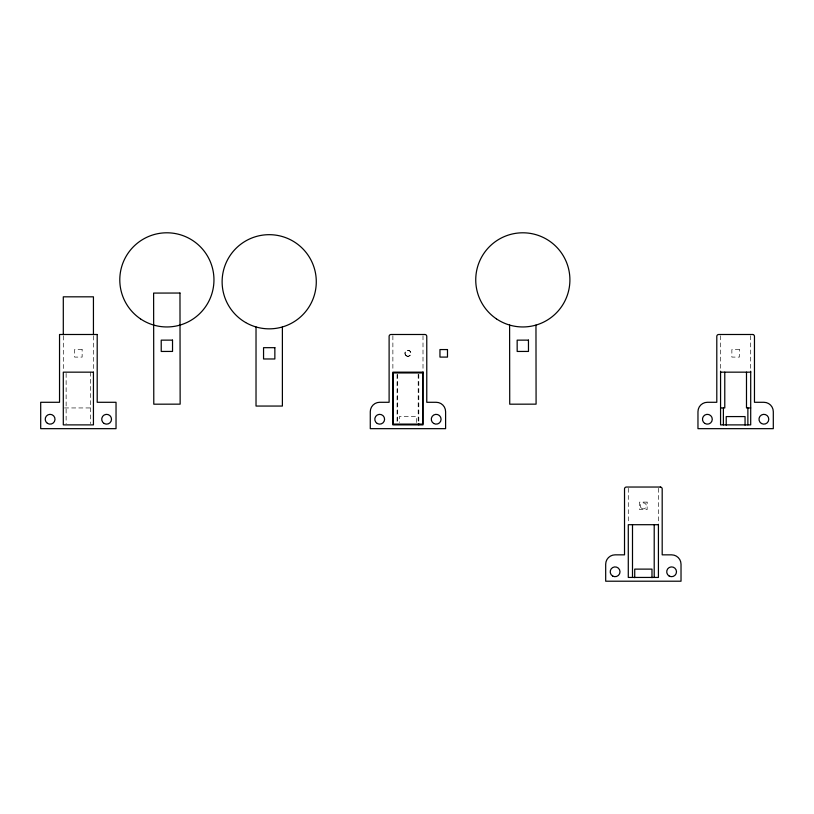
<?xml version="1.0" encoding="UTF-8"?>
<svg xmlns="http://www.w3.org/2000/svg" width="814" height="814" viewBox="0 0 814 814"><rect width="100%" height="100%" fill="white"/><g stroke="black" fill="none" stroke-linecap="round" stroke-linejoin="round"><path stroke-width="0.61" stroke-dasharray="4.07 3.05" d="M64.55 407.946L92.175 407.946M750.701 335.744L750.701 370.899M720.563 335.744L720.563 370.899M658.424 488.298L658.424 524.704M628.286 488.298L628.286 523.453M423.005 335.744L423.005 372.161M418.803 374.399L418.803 422.771M418.182 374.196L418.182 422.853M416.565 422.517L416.565 416.575L399.318 416.575L399.318 422.517M397.7 374.196L397.7 422.853M397.079 374.623L397.079 422.466M392.877 335.744L392.877 370.899M93.437 335.968L93.437 370.065M90.608 372.161L90.608 423.636M66.127 373.412L66.127 423.636M63.299 335.968L63.299 370.065M82.133 349.562L74.603 349.562L74.603 357.092L82.133 357.092L82.133 349.562M739.397 349.562L731.867 349.562L731.867 357.092L739.397 357.092L739.397 349.562M647.12 502.106L639.59 502.106L639.59 509.635L647.12 509.635L647.12 502.106M406.43 355.932A3.012 3.012 0 0 0 410.958 353.327A3.012 3.012 0 0 0 406.43 350.712A3.012 3.012 0 0 0 406.43 355.932M406.481 355.85A2.92 2.92 0 0 0 410.856 353.327A2.92 2.92 0 0 0 406.481 350.793A2.92 2.92 0 0 0 406.481 355.85M641.849 508.485A3.012 3.012 0 0 0 646.367 505.87A3.012 3.012 0 0 0 641.849 503.266A3.012 3.012 0 0 0 641.849 508.485"/><path stroke-width="1.22" d="M720.563 372.161L750.701 372.161M720.563 407.946L724.775 407.946L724.775 372.161M750.701 407.946L746.489 407.946L746.489 372.161M535.968 325.091L536.09 404.151L509.727 404.192L509.605 325.071M750.701 371.215L750.701 424.888L720.563 424.888L720.563 371.215M747.873 407.946L747.873 424.888M745.054 425.122L745.054 416.575L726.22 416.575L726.22 425.122M723.392 407.946L723.392 424.888M654.212 524.704L654.212 577.441M651.983 577.665L651.983 569.118L634.727 569.118L634.727 577.665M632.498 524.704L632.498 577.441M418.803 423.829L418.803 424.888M282.387 326.963L282.387 406.054L256.023 406.054L256.023 326.963M93.437 334.707L93.437 296.825L63.299 296.825L63.299 334.707M179.975 293.04L153.612 293.081L153.785 404.192L180.148 404.151L179.975 293.04M172.517 340.13L161.213 340.15L161.233 351.455L172.537 351.434L172.517 340.13M528.459 340.13L517.155 340.15L517.175 351.455L528.479 351.434L528.459 340.13M97.202 334.493L59.534 334.493L59.534 402.289L40.7 402.289L40.7 428.663L116.036 428.663L116.036 402.289L97.202 402.289L97.202 334.493M424.888 334.493L390.995 334.493A1.882 1.882 0 0 0 389.112 336.375L389.112 402.289L379.69 402.289A9.412 9.412 0 0 0 370.278 411.711L370.278 428.663L445.604 428.663L445.604 411.711A9.412 9.412 0 0 0 436.192 402.289L426.77 402.289L426.77 336.375A1.882 1.882 0 0 0 424.888 334.493M752.584 334.493L718.681 334.493A1.882 1.882 0 0 0 716.798 336.375L716.798 402.289L707.386 402.289A9.412 9.412 0 0 0 697.964 411.711L697.964 428.663L773.3 428.663L773.3 411.711A9.412 9.412 0 0 0 763.888 402.289L754.466 402.289L754.466 336.375A1.882 1.882 0 0 0 752.584 334.493M274.857 347.68L263.553 347.68L263.553 358.974L274.857 358.974L274.857 347.68M447.486 349.562L439.957 349.562L439.957 357.092L447.486 357.092L447.486 349.562M93.437 372.161L63.299 372.161L63.299 424.888L93.437 424.888L93.437 372.161M423.005 372.161L392.877 372.161L392.877 424.888L423.005 424.888L423.005 372.161M422.71 372.944L393.172 372.944L393.172 424.104L422.71 424.104L422.71 372.944M660.307 487.037L626.404 487.037A1.882 1.882 0 0 0 624.521 488.919L624.521 554.843L615.099 554.843A9.412 9.412 0 0 0 605.687 564.255L605.687 581.206L681.023 581.206L681.023 564.255A9.412 9.412 0 0 0 671.601 554.843L662.189 554.843L662.189 488.919A1.882 1.882 0 0 0 660.307 487.037M658.424 524.704L628.286 524.704L628.286 577.441L658.424 577.441L658.424 524.704M433.74 423.483A4.894 4.894 0 0 0 441.086 419.241A4.894 4.894 0 0 0 433.74 414.998A4.894 4.894 0 0 0 433.74 423.483M377.248 423.483A4.894 4.894 0 0 0 384.584 419.241A4.894 4.894 0 0 0 377.248 414.998A4.894 4.894 0 0 0 377.248 423.483M496.387 318.834A47.08 47.08 0 0 0 569.78 283.292A47.08 47.08 0 0 0 502.299 237.505A47.08 47.08 0 0 0 496.387 318.834M140.486 318.864A47.08 47.08 0 0 0 213.838 283.241A47.08 47.08 0 0 0 146.306 237.525A47.08 47.08 0 0 0 140.486 318.864M245.665 322.537A47.08 47.08 0 0 0 316.29 281.766A47.08 47.08 0 0 0 245.665 240.985A47.08 47.08 0 0 0 245.665 322.537M669.159 576.027A4.894 4.894 0 0 0 676.495 571.784A4.894 4.894 0 0 0 669.159 567.551A4.894 4.894 0 0 0 669.159 576.027M612.657 576.027A4.894 4.894 0 0 0 620.003 571.784A4.894 4.894 0 0 0 612.657 567.551A4.894 4.894 0 0 0 612.657 576.027M761.436 423.483A4.894 4.894 0 0 0 768.782 419.241A4.894 4.894 0 0 0 761.436 414.998A4.894 4.894 0 0 0 761.436 423.483M704.934 423.483A4.894 4.894 0 0 0 712.281 419.241A4.894 4.894 0 0 0 704.934 414.998A4.894 4.894 0 0 0 704.934 423.483M47.375 423.3A4.894 4.894 0 0 0 54.996 419.586A4.894 4.894 0 0 0 47.975 414.835A4.894 4.894 0 0 0 47.375 423.3M104.172 423.483A4.894 4.894 0 0 0 111.508 419.241A4.894 4.894 0 0 0 104.172 414.998A4.894 4.894 0 0 0 104.172 423.483"/></g></svg>
